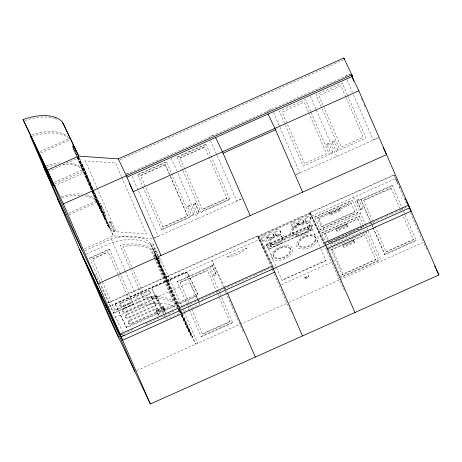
<?xml version="1.0" encoding="UTF-8"?>
<svg xmlns="http://www.w3.org/2000/svg" width="462" height="462" viewBox="0 0 462 462"><rect width="100%" height="100%" fill="white"/><g stroke="black" fill="none" stroke-linecap="round" stroke-linejoin="round"><path stroke-width="0.35" stroke-dasharray="2.31 1.73" d="M109.032 222.661L109.864 221.569L111.723 221.702L110.897 222.794L109.032 222.661L112.884 231.526L114.749 231.653L115.581 230.561L113.716 230.428L112.884 231.526M324.451 244.45L309.719 213.611L309.326 213.583L258.766 236.255L272.805 265.945M309.719 213.611L309.99 214.229L258.997 237.035M40.055 151.524L69.566 138.329M40.673 152.945L70.184 139.743M76.992 157.149L72.101 145.9L72.834 145.57M47.881 171.604L79.354 157.525L93.11 189.16M91.955 189.899L80.157 162.763L80.89 162.433L86.261 173.677L110.147 228.615L109.413 228.944L104.042 217.7L93.105 192.55M81.462 165.656L82.196 165.332L86.492 174.324L85.759 174.653L80.157 162.763M54.273 182.421L83.125 169.519A39.709 21.512 -23.5 0 0 67.383 162.815M54.891 183.841L83.743 170.934A39.709 21.512 -23.5 0 0 63.08 164.172M54.198 186.134L85.678 172.055L77.928 155.838M86.261 173.677L85.522 174.007L93.006 191.216M120.201 159.725L344.467 59.425M126.519 174.255L208.483 137.595M350.785 73.955L209.142 137.306A7.473 4.048 -23.5 0 1 214.385 134.956M137.624 174.584L166.476 161.677L166.667 162.07L137.815 174.977L137.624 174.584L142.804 186.498M176.969 156.988L205.821 144.08L206.012 144.473L177.16 157.38L176.969 156.988L182.727 170.224M163.028 227.2L140.494 175.416L165.148 164.391L187.682 216.176L163.028 227.2L162.838 226.807L187.497 215.783L187.682 216.176M179.839 157.819L204.493 146.795L204.683 147.187L180.024 158.212L179.839 157.819L202.373 209.604L227.027 198.579L204.493 146.795M165.338 164.784L140.679 175.808L140.494 175.416M91.742 190.962L95.755 200.19L96.489 199.861L102.09 211.752L101.357 212.081L92.244 192.232M95.986 200.837L96.72 200.508L92.983 191.903M68.492 213.323L96.691 200.71A39.709 21.512 -23.5 0 0 86.296 194.797M69.109 214.738L97.309 202.125L113.415 235.857L152.945 238.64M98.643 203.73L100.214 203.026L100.751 204.152L99.18 204.857L98.643 203.73L103.032 213.715L104.608 213.011L100.214 203.026M101.559 205.838L99.983 206.543L100.52 207.669L102.096 206.964L101.559 205.838L105.948 215.823L104.372 216.528L103.835 215.402L105.411 214.697L105.948 215.823M100.785 208.853L100.052 209.182L95.755 200.19M92.92 192.013L103.811 217.053L104.545 216.724L110.147 228.615M104.042 217.7L104.776 217.371L80.89 162.433M103.811 217.053L108.102 226.045L108.841 225.716M84.563 248.758L113.415 235.857L93.399 189.813M84.69 250.808L111.319 238.894A45.975 24.902 -23.5 0 1 150.335 243.278A2.183 1.836 -25.5 0 1 153.061 244.069L158.264 254.955M187.682 206.208L189.784 205.267L190.182 206.11L188.086 207.051L187.682 206.208L191.938 215.91L194.034 214.974L189.784 205.267M197.182 213.565L192.931 203.863L195.028 202.922L199.284 212.63L197.182 213.565L196.783 212.722L198.879 211.787L199.284 212.63M326.703 144.034L328.8 143.093L329.204 143.936L327.102 144.877L326.703 144.034L330.959 153.736L333.056 152.801L328.8 143.093M331.947 141.69L334.043 140.748L334.448 141.591L332.351 142.533L331.947 141.69L336.203 151.392L338.299 150.45L334.043 140.748M195.432 203.765L193.33 204.706L192.931 203.863M86.238 254.135L112.786 242.267A45.975 24.902 -23.5 0 1 151.802 246.644L156.451 256.375M89.53 257.958L109.465 249.041L109.65 249.434L89.715 258.35L89.53 257.958L99.89 281.785M92.4 258.789L108.137 251.75L108.322 252.148L92.585 259.182L92.4 258.789L114.934 310.579L130.671 303.54L108.137 251.75M190.552 217.007L190.367 216.614L161.509 229.522L161.7 229.914L190.552 217.007L166.476 161.677M229.897 199.411L229.712 199.018L200.855 211.925L201.045 212.318L229.897 199.411L211.763 157.715M154.256 238.057L242.128 198.758A7.473 4.048 -23.5 0 0 236.885 201.103L210.574 140.592M296.558 174.417L378.522 137.757M154.429 248.55L152.858 249.255L153.396 250.381L154.966 249.676L154.429 248.55L158.824 258.535L157.247 259.24L156.71 258.114M154.129 251.917L155.706 251.213L156.243 252.339L154.666 253.043L154.129 251.917L156.058 256.346M155.486 256.86L154.337 254.215L155.07 253.886L156.901 257.721M160.095 261.197L159.557 260.077L157.981 260.782L158.518 261.902L160.095 261.197L155.706 251.213M107.409 303.032L257.571 235.874L272.493 267.1M323.868 241.661L310.031 212.41L393.965 174.873M108.743 302.812L394.121 175.179L397.817 182.912M114.969 303.47L183.732 272.719A3.448 1.865 -23.5 0 1 187.682 273.002L197.638 293.901A3.448 1.865 -23.5 0 1 195.299 296.997L126.536 327.749L114.969 303.47L126.536 327.749M107.71 307.299L259.194 239.547L271.708 265.76M311.654 216.089L395.588 178.546L394.554 176.27M115.24 304.094L183.997 273.342A3.448 1.865 -23.5 0 1 187.953 273.62L197.638 293.901M121.801 302.339L146.668 291.216A3.147 1.704 -23.5 0 1 150.277 291.47L150.548 292.088A3.147 1.704 -23.5 0 1 148.412 294.918L123.545 306.035A3.147 1.704 -23.5 0 1 119.935 305.78L119.664 305.163A3.147 1.704 -23.5 0 1 121.801 302.339L122.072 302.957A3.147 1.704 -23.5 0 0 119.935 305.78M156.474 258.685L167.758 282.322L168.497 281.993L179.718 307.808M122.072 302.957L146.939 291.834A3.147 1.704 -23.5 0 1 150.548 292.088M314.518 216.921L352.292 200.029L352.477 200.421L314.709 217.313L314.518 216.921L320.102 229.718L357.871 212.826L352.292 200.029M156.26 258.402L167.995 282.969L168.728 282.64L156.993 258.073M214.085 275.6L209.829 265.893L211.925 264.957L216.181 274.659L214.085 275.6L213.681 274.757L215.783 273.816L216.181 274.659M317.388 217.758L350.964 202.737L351.149 203.136L317.579 218.151L317.388 217.758L321.431 227.009L355.007 211.994L350.964 202.737M356.716 200.202L358.812 199.261L359.217 200.104L357.12 201.045L356.716 200.202L360.972 209.904L363.068 208.968L358.812 199.261M119.664 305.163A3.147 1.704 -23.5 0 0 123.273 305.417L148.14 294.294A3.147 1.704 -23.5 0 0 150.277 291.47M177.183 281.52L208.657 267.44L208.847 267.833L177.368 281.912L177.183 281.52L201.259 336.85L232.733 322.771L221.61 297.228M212.329 265.8L210.233 266.736L209.829 265.893M339.807 208.789L329.314 213.479L328.915 212.636L330.087 215.252L340.581 210.557L339.403 207.946L340.581 210.557M360.793 199.405L392.267 185.326L392.457 185.718L360.978 199.798L360.793 199.405L370.287 221.246M318.826 218.174L319.011 218.566L350.485 204.487M340.176 209.713L329.683 214.408L330.087 215.252M180.053 282.351L207.328 270.154L207.519 270.547L180.238 282.744L180.053 282.351L191.511 308.708M363.663 200.237L390.939 188.034L391.129 188.427L363.848 200.629L363.663 200.237L386.197 252.021L413.473 239.824L402.974 215.708M124.544 308.073L149.411 296.951A3.147 1.704 -23.5 0 1 153.02 297.205L153.286 297.828A3.147 1.704 -23.5 0 1 151.149 300.652L126.282 311.775A3.147 1.704 -23.5 0 1 122.673 311.521L122.401 310.897A3.147 1.704 -23.5 0 1 124.544 308.073L124.809 308.691A3.147 1.704 -23.5 0 0 122.673 311.521M266.447 244.681L310.372 225.034L311.174 226.721L311.954 228.511L308.807 229.914L307.49 227.004L269.866 243.832L271.177 246.748L268.029 248.152L266.447 244.681L268.029 248.152M133.541 304.371L133.351 303.979L113.415 312.895L113.606 313.288L133.541 304.371L120.01 273.261M124.809 308.691L149.676 297.574A3.147 1.704 -23.5 0 1 153.286 297.828M156.104 294.889L157.016 296.939L152.391 299.012L151.472 296.956L156.104 294.889L162.659 309.453L158.027 311.521L157.582 310.579L162.208 308.512L162.659 309.453M262.589 247.361L315.049 223.897M267.227 246.465L311.174 226.721M308.269 228.794L270.64 245.622L271.177 246.748M122.401 310.897A3.147 1.704 -23.5 0 0 126.016 311.151L150.878 300.034A3.147 1.704 -23.5 0 0 153.02 297.205M114.628 317.642L140.523 306.063A45.975 24.902 -23.5 0 1 176.651 307.958M268.422 249.053L312.347 229.412L312.479 229.689L268.555 249.336L268.422 249.053L282.063 280.394L325.987 260.747L320.68 248.573M360.568 209.061L362.67 208.125L363.068 208.968M127.368 313.993L152.235 302.87A3.147 1.704 -23.5 0 1 155.844 303.124L156.116 303.748A3.147 1.704 -23.5 0 1 153.979 306.572L129.112 317.694A3.147 1.704 -23.5 0 1 125.502 317.44L125.231 316.817A3.147 1.704 -23.5 0 1 127.368 313.993L127.639 314.61A3.147 1.704 -23.5 0 0 125.502 317.44M158.599 300.109L153.904 302.131L158.027 311.521M127.639 314.61L152.506 303.494A3.147 1.704 -23.5 0 1 156.116 303.748M318.584 232.04L360.556 213.265M125.231 316.817A3.147 1.704 -23.5 0 0 128.84 317.071L153.707 305.954A3.147 1.704 -23.5 0 0 155.844 303.124M321.454 232.871L359.228 215.979L359.413 216.372L321.644 233.264L321.454 232.871L325.144 241.36M130.203 319.923L155.07 308.801A3.147 1.704 -23.5 0 1 158.68 309.055L158.945 309.679A3.147 1.704 -23.5 0 1 156.809 312.503L131.941 323.625A3.147 1.704 -23.5 0 1 128.332 323.371L128.061 322.747A3.147 1.704 -23.5 0 1 130.203 319.923L130.469 320.541A3.147 1.704 -23.5 0 0 128.332 323.371M324.324 233.703L357.9 218.688L358.085 219.08L324.515 234.095L324.324 233.703L328.367 242.96L329.412 242.492L328.586 240.592M130.469 320.541L155.336 309.419A3.147 1.704 -23.5 0 1 158.945 309.679M337.069 231.306L335.897 228.69L346.385 224.001L346.789 224.844L347.557 226.617L337.069 231.306L336.665 230.463L347.158 225.774L347.557 226.617M162.641 306.624L163.479 306.248L165.165 310.025L164.322 310.4L162.641 306.624L163.409 308.431M346.789 224.844L336.296 229.533L335.897 228.69M158.547 315.638L156.266 310.487L162.988 307.478L165.512 313.074M128.061 322.747A3.147 1.704 -23.5 0 0 131.676 323.002L156.537 311.885A3.147 1.704 -23.5 0 0 158.68 309.055M156.266 310.487L157.247 312.555L164.807 309.147M126.27 327.131L195.028 296.379A3.448 1.865 -23.5 0 0 197.372 293.283M158.056 314.61L164.778 311.602L165.766 313.663M123.51 333.731L134.009 329.036M145.825 323.752L174.047 311.128M179.296 308.783L254.776 275.029M255.428 274.734L260.025 272.678M260.678 272.384L269.213 268.566M324.953 243.636L337.416 238.069M338.068 237.774L341.349 236.307M342.001 236.013L346.592 233.963M347.251 233.668L351.842 231.612M352.494 231.323L355.775 229.857M356.433 229.562L361.018 227.506M361.677 227.217L380.035 219.005M380.694 218.711L385.285 216.655M385.937 216.366L390.529 214.31M391.187 214.016L394.461 212.549M395.12 212.26L399.711 210.204M400.363 209.91L407.576 206.687M330.717 241.909L335.268 239.87M335.92 239.582L339.172 238.126M339.824 237.838L344.375 235.799M345.027 235.51L349.578 233.472M350.231 233.183L361.942 227.945L357.9 218.688M330.942 243.924L349.832 235.476M326.178 247.696L367.492 229.216L365.823 225.387M328.58 249.214L366.349 232.322M331.26 249.653L364.836 234.638L365.02 235.031L331.445 250.046L331.26 249.653L342.238 274.861L375.808 259.84L364.836 234.638M344.011 247.274L342.839 244.658L353.332 239.969L354.504 242.585L344.011 247.274L343.607 246.431L354.1 241.742L354.504 242.585M353.73 240.812L343.237 245.501L342.839 244.658M281.191 284.748L331.687 262.162M304.516 277.495L308.708 275.618L308.893 275.999A2.512 2.114 -25.5 0 1 307.299 278.089A2.512 2.114 -25.5 0 1 304.695 277.876L304.516 277.495A2.512 2.114 -25.5 0 0 307.114 277.708A2.512 2.114 -25.5 0 0 308.708 275.618M304.695 277.876L308.893 275.999M181.387 315.615L190.338 334.361L191.077 334.032L181.814 314.639M181.277 315.54L191.649 337.26L192.383 336.931L181.046 310.972M229.862 321.939L229.678 321.546L202.396 333.749L202.587 334.142L229.862 321.939L207.328 270.154M384.679 254.343L416.158 240.263L416.343 240.656L384.869 254.735L373.169 227.864M378.678 260.678L378.493 260.285L340.719 277.177L340.91 277.57L378.678 260.678L366.164 231.93M136.764 370.512L286.931 303.349L273.487 272.43M288.9 302.466L339.391 279.885L344.889 291.395M340.049 279.591L423.325 242.348L426.686 249.382M282.178 237.116L281.549 236.342A6.878 3.725 -23.5 0 0 275.97 235.949L274.295 236.561A6.878 3.725 -23.5 0 0 269.623 242.729L269.889 243.353A6.878 3.725 -23.5 0 0 277.778 243.907A6.878 3.725 -23.5 0 0 282.444 237.739L282.178 237.116A6.878 3.725 -23.5 0 1 277.506 243.289A6.878 3.725 -23.5 0 1 269.623 242.729M282.444 237.739L281.814 236.96A6.878 3.725 -23.5 0 0 276.241 236.567L274.561 237.179A6.878 3.725 -23.5 0 0 269.889 243.353M290.228 248.608L289.391 247.568A9.194 4.984 -23.5 0 0 281.935 247.043L279.689 247.863A9.194 4.984 -23.5 0 0 275.641 257.86L277.419 258.194A9.194 4.984 -23.5 0 0 289.293 252.887L290.182 251.357L290.5 249.896L290.228 248.608L290.771 250.52L289.558 253.505A9.194 4.984 -23.5 0 1 277.691 258.812L275.912 258.477A9.194 4.984 -23.5 0 1 279.96 248.481L282.207 247.667A9.194 4.984 -23.5 0 1 289.657 248.192L290.5 249.226M165.76 318.705L165.835 318.82A1.461 0.791 -23.5 0 0 167.279 318.924L198.856 304.799A1.461 0.791 -23.5 0 0 199.168 304.602M310.031 212.41L324.647 242.995M165.165 310.025L163.479 306.248M395.894 179.187L398.03 183.662M399.249 186.221L400.167 188.138M413.473 239.824L413.288 239.432L386.007 251.628L386.197 252.021M338.299 150.45L337.901 149.607L335.799 150.548L336.203 151.392M333.056 152.801L332.652 151.958L330.555 152.893L330.959 153.736M357.871 212.826L357.686 212.433L319.912 229.325L320.102 229.718M355.007 211.994L354.816 211.602L321.24 226.617L321.431 227.009M361.942 227.945L361.752 227.552L328.176 242.567L328.367 242.96M375.808 259.84L375.623 259.448L342.047 274.463L342.238 274.861M310.32 217.515A2.876 2.414 -25.5 0 1 307.218 221.194A2.876 2.414 -25.5 0 1 305.555 217.354A2.876 2.414 -25.5 0 1 310.32 217.515L310.857 218.636A2.876 2.414 -25.5 0 1 307.756 222.314A2.876 2.414 -25.5 0 1 306.092 218.48A2.876 2.414 -25.5 0 1 310.857 218.636M311.954 228.511L310.372 225.034M325.987 260.747L325.849 260.47L281.93 280.111L282.063 280.394M305.076 219.86L305.613 220.986M307.49 227.004L308.807 229.914M303.39 220.611A2.876 2.414 -25.5 0 1 300.288 224.289A2.876 2.414 -25.5 0 1 298.619 220.455A2.876 2.414 -25.5 0 1 303.39 220.611L303.927 221.737A2.876 2.414 -25.5 0 1 300.826 225.416A2.876 2.414 -25.5 0 1 299.157 221.581A2.876 2.414 -25.5 0 1 303.927 221.737M298.146 222.961L298.683 224.082M297.026 223.458A2.876 2.414 -25.5 0 1 293.924 227.137A2.876 2.414 -25.5 0 1 292.255 223.302A2.876 2.414 -25.5 0 1 297.026 223.458L297.563 224.584A2.876 2.414 -25.5 0 1 294.461 228.263A2.876 2.414 -25.5 0 1 292.793 224.428A2.876 2.414 -25.5 0 1 297.563 224.584M291.782 225.808L292.319 226.929M280.232 230.971A2.876 2.414 -25.5 0 1 277.131 234.65A2.876 2.414 -25.5 0 1 275.462 230.809A2.876 2.414 -25.5 0 1 280.232 230.971L280.769 232.097A2.876 2.414 -25.5 0 1 277.668 235.776A2.876 2.414 -25.5 0 1 275.999 231.936A2.876 2.414 -25.5 0 1 280.769 232.097M274.982 233.316L275.519 234.442M273.302 234.072A2.876 2.414 -25.5 0 1 270.201 237.751A2.876 2.414 -25.5 0 1 268.532 233.911A2.876 2.414 -25.5 0 1 273.302 234.072L273.839 235.193A2.876 2.414 -25.5 0 1 270.738 238.871A2.876 2.414 -25.5 0 1 269.069 235.037A2.876 2.414 -25.5 0 1 273.839 235.193M268.052 236.417L268.589 237.543M266.932 236.919A2.876 2.414 -25.5 0 1 263.837 240.598A2.876 2.414 -25.5 0 1 262.168 236.758A2.876 2.414 -25.5 0 1 266.932 236.919L267.469 238.04A2.876 2.414 -25.5 0 1 264.368 241.718A2.876 2.414 -25.5 0 1 262.705 237.884A2.876 2.414 -25.5 0 1 267.469 238.04M269.866 243.832L270.403 244.958M261.688 239.264L262.225 240.39M258.732 236.417L273.458 267.255M287.237 303.99L291.204 312.3M227.027 198.579L226.842 198.186L202.183 209.211L202.373 209.604M194.034 214.974L193.636 214.131L191.534 215.067L191.938 215.91M224.803 287.514L211.977 260.666L223.417 286.977M225.11 288.155L226.022 290.072M226.328 290.714L227.552 293.272M243.076 331.497L226.276 293.549M232.733 322.771L232.548 322.378L201.068 336.457L201.259 336.85M198.013 299.751L185.811 273.723A1.461 0.791 -23.5 0 0 184.373 273.625L152.789 287.745A1.461 0.791 -23.5 0 0 151.94 288.871L163.952 314.911M197.251 298.487L189.934 283.206A1.461 0.791 -23.5 0 0 188.496 283.102L156.913 297.228A1.461 0.791 -23.5 0 0 156.064 298.354L156.104 298.487M197.551 299.122L199.711 303.673A1.461 0.791 -23.5 0 1 199.428 304.377M159.488 257.519L169.173 277.801A2.183 1.836 -25.5 0 1 167.914 280.376L179.348 306.681M158.287 257.409L158.824 258.535M157.155 257.548L150.335 243.278L156.144 256.71M157.461 258.194L166.447 277.004A2.183 1.836 -25.5 0 1 169.173 277.801M156.757 257.022L167.914 280.376M157.207 258.356L168.497 281.993M154.337 254.215L156.168 258.05M179.031 308.824L179.961 310.764M180.267 311.411L181.502 313.993M178.956 308.824L179.874 310.741M180.18 311.376L192.383 336.931M179.545 310.441L180.781 313.04M181.092 313.686L195.651 344.173L182.213 313.259M178.297 309.153L179.227 311.088M179.533 311.734L180.151 313.028M178.528 309.788L180.053 312.988M151.981 289.004L161.717 309.344A1.461 0.791 -23.5 0 0 163.155 309.442L194.733 295.322A1.461 0.791 -23.5 0 0 195.588 294.19L195.542 294.063M164.253 315.546L165.159 317.44M151.472 296.956L153.967 302.183M152.391 299.012L152.119 298.446L156.757 296.338L162.208 308.512M73.135 146.194L74.03 148.065M74.324 148.695L75.219 150.566M104.608 213.011L104.071 211.891L102.495 212.595L103.032 213.715M72.101 145.9L77.472 157.144M130.671 303.54L130.48 303.147L114.743 310.181L114.934 310.579M95.155 274.37L98.862 282.126M99.168 282.773L122.586 331.803M259.194 239.547L257.582 235.92M163.554 308.593L164.322 310.4M361.365 98.29L362.797 101.582M364.223 104.868L365.084 106.843M395.87 179.204L406.739 204.198M408.743 208.801L409.315 210.118M410.458 212.751L423.325 242.348M346.968 79.591L352.402 92.088M353.546 94.722L373.279 140.101A7.473 4.048 -23.5 0 1 378.066 137.861M392.267 185.326L416.343 240.656M390.939 188.034L400.294 209.511M400.583 210.175L402.685 215.049M347.401 94.993L342.221 83.079L315.991 94.814L321.171 106.728M347.684 95.657L366.106 138.017L339.876 149.752L321.454 107.386M345.761 96.991L340.892 85.793L318.855 95.646L323.729 106.843M346.05 97.649L363.236 137.185L341.204 147.037L324.012 107.507M360.978 199.798L370.189 220.975M370.478 221.639L372.782 226.934M373.065 227.599L384.869 254.735M370.576 221.904L371.442 223.891M371.731 224.555L372.88 227.2M357.12 201.045L360.972 209.904M310.245 96.015L315.968 109.171M316.251 109.829L336.555 156.526M353.621 197.32L365.546 224.751M368.341 231.173L381.358 261.117M359.228 215.979L362.82 224.209M363.103 224.861L364.622 228.384M310.678 111.417L305.498 99.503L279.267 111.232L303.153 166.17L329.383 154.441L310.966 112.081M308.466 112.099L304.169 102.212L282.138 112.07L304.481 163.461L326.513 153.609L308.755 112.757M346.385 224.001L347.158 225.774M353.332 239.969L354.1 241.742M273.521 112.439L299.832 172.95A7.473 4.048 -23.5 0 0 295.772 174.509M319.011 218.566L322.482 226.542M323.25 228.315L324.792 231.855M325.56 233.628L328.315 239.957M332.496 249.578L342.896 273.504M328.39 248.822L340.91 277.57M267.463 112.913L266.845 111.498A7.473 4.048 -23.5 0 1 272.095 109.148M290.303 165.448L291.164 167.417M310.187 212.722L324.133 244.796M325.519 247.984L339.391 279.885M309.326 213.583L309.598 214.206M312.347 229.412L320.524 248.192M315.425 237.341L315.69 237.959M309.482 224.902L309.754 225.525M298.637 244.848L298.902 245.466M292.694 232.409L292.966 233.033M273.446 256.115L273.712 256.733M258.963 236.105L259.234 236.729M257.727 236.18L270.622 265.835M270.905 266.493L271.766 268.474M272.054 269.132L273.204 271.772M205.821 144.08L211.579 157.317M182.912 170.617L201.045 212.318M195.028 202.922L198.879 211.787M171.229 158.189L176.663 170.686M177.806 173.319L197.54 218.699M223.7 287.63L225.993 292.896M211.925 264.957L215.783 273.816M165.148 164.391L170.022 175.589M170.305 176.247L187.497 215.783M208.657 267.44L218.728 290.61M218.919 291.002L219.883 293.255M220.068 293.647L221.321 296.564M187.682 273.002L187.953 273.62M198.29 300.381L199.116 302.275M195.028 296.379L195.299 296.997M183.732 272.719L183.997 273.342M142.995 186.891L161.7 229.914M191.701 309.101L202.587 334.142M132.167 176.444L158.195 236.296A7.473 4.048 -23.5 0 0 154.129 237.855M170.01 279.435L182.594 308.373M182.877 309.032L184.02 311.665M184.309 312.324L197.748 343.231M181.352 311.284L181.924 312.601M179.903 308.339L180.873 310.452M167.758 282.322L180.134 310.782M180.423 311.446L181.578 314.091M181.861 314.755L191.649 337.26M167.995 282.969L178.881 308.01M179.169 308.668L180.024 310.643M180.313 311.301L190.338 334.361M155.07 253.886L156.22 256.531M156.375 256.785L178.153 306.86M121.529 176.779L115.54 162.994L85.326 160.868L97.026 187.774M121.818 177.437L146.362 233.882L116.147 231.751L97.315 188.432M157.144 258.737L158.518 261.902M156.375 257.167L177.824 306.497M156.22 258.431L177.991 308.506M155.775 257.525L177.362 307.166M154.88 257.363L151.149 248.787L149.659 247.765A45.975 24.902 -23.5 0 0 122.834 244.756L120.056 245.299L130.665 269.698M155.168 258.021L174.954 303.528L173.458 302.506A45.975 24.902 -23.5 0 0 146.639 299.497L143.855 300.04L130.954 270.357M154.169 257.588L150.41 249.492A45.975 24.902 -23.5 0 0 123.591 246.483L122.944 246.61L132.057 267.562M154.452 258.241L172.961 300.802L172.615 300.566A45.975 24.902 -23.5 0 0 145.796 297.557L145.155 297.684L132.34 268.214M162.988 307.478L164.778 311.602M157.247 312.555L158.784 316.083M156.537 311.885L156.809 312.503M155.07 308.801L155.336 309.419M153.707 305.954L153.979 306.572M152.235 302.87L152.506 303.494M150.878 300.034L151.149 300.652M149.411 296.951L149.676 297.574M148.14 294.294L148.412 294.918M146.668 291.216L146.939 291.834M110.897 222.794L114.749 231.653M109.864 221.569L113.716 230.428M78.476 157.167L92.492 189.391M93.636 192.025L105.359 218.994M78.436 157.461L93.047 191.066M93.336 191.724L102.09 211.752M93.295 191.874L109.413 228.944M85.759 174.653L92.92 191.124M93.209 191.782L108.102 226.045M73.123 146.229L92.764 191.291M73.06 146.362L76.796 154.961M77.951 157.611L92.66 191.447M77.703 157.79L101.357 212.081M73.406 148.793L76.559 156.041M76.848 156.699L91.459 190.304M77.281 157.813L91.961 191.568M111.319 238.894L125.081 270.547M125.369 271.206L140.523 306.063M109.465 249.041L119.825 272.869M131.676 323.002L131.941 323.625M128.84 317.071L129.112 317.694M126.016 311.151L126.282 311.775M123.273 305.417L123.545 306.035M100.075 282.178L113.606 313.288M394.346 175.797L393.976 174.919M177.703 308.732A45.975 24.902 -23.5 0 1 179.117 309.996M153.061 244.069A2.183 1.836 -25.5 0 1 151.802 246.644M126.392 174.058A7.473 4.048 -23.5 0 1 130.451 172.499M345.536 76.305A7.473 4.048 -23.5 0 1 350.323 74.059M61.885 197.967A39.709 21.512 -23.5 0 1 79.759 195.339M84.985 195.824A39.709 21.512 -23.5 0 1 97.309 202.125M31.791 134.921A39.709 21.512 -23.5 0 1 67.85 136.544M45.94 165.916A39.709 21.512 -23.5 0 1 61.827 162.786M32.409 136.336A39.709 21.512 -23.5 0 1 69.375 138.825M46.558 167.331A39.709 21.512 -23.5 0 1 56.514 164.859M61.267 196.546A39.709 21.512 -23.5 0 1 82.34 194.132M24.884 120.588A39.709 21.512 -23.5 0 1 54.077 118.197M54.672 118.376A39.709 21.512 -23.5 0 1 56.918 119.196M292.954 249.896L292.556 251.726L291.441 253.638A11.515 6.237 -23.5 0 1 276.576 260.285L274.353 259.863A11.515 6.237 -23.5 0 1 279.418 247.349L282.23 246.321A11.515 6.237 -23.5 0 1 291.562 246.979L292.619 248.279L292.954 249.896M315.373 240.09L314.483 241.62A9.194 4.984 -23.5 0 1 302.61 246.927L300.831 246.593A9.194 4.984 -23.5 0 1 304.88 236.596A9.194 4.984 -23.5 0 1 315.373 240.09M315.644 240.708L314.755 242.238A9.194 4.984 -23.5 0 1 302.881 247.545L301.103 247.21A9.194 4.984 -23.5 0 1 305.151 237.214A9.194 4.984 -23.5 0 1 315.644 240.708M317.746 240.459L316.632 242.371A11.515 6.237 -23.5 0 1 301.767 249.018L299.543 248.596A11.515 6.237 -23.5 0 1 304.608 236.082A11.515 6.237 -23.5 0 1 317.746 240.459M247.158 247.903L226.178 257.288A31.341 26.34 -25.5 0 0 247.158 247.903M276.264 235.227L274.018 236.047A9.194 4.984 -23.5 0 0 267.775 244.3A9.194 4.984 -23.5 0 0 278.315 245.039A9.194 4.984 -23.5 0 0 284.563 236.792L283.72 235.753A9.194 4.984 -23.5 0 0 276.264 235.227M296.673 234.494A9.194 4.984 -23.5 0 0 309.754 226.195A9.194 4.984 -23.5 0 0 296.841 225.289A9.194 4.984 -23.5 0 0 296.673 234.494M296.945 235.112A9.194 4.984 -23.5 0 0 310.025 226.819A9.194 4.984 -23.5 0 0 297.112 225.906A9.194 4.984 -23.5 0 0 296.945 235.112M295.83 236.584A11.515 6.237 -23.5 0 0 312.208 226.195A11.515 6.237 -23.5 0 0 296.044 225.058A11.515 6.237 -23.5 0 0 295.83 236.584"/><path stroke-width="0.69" d="M126.94 177.177L352.518 76.288L343.849 58.01L118.272 158.893L78.742 156.11L47.263 170.183L81.941 249.93M78.742 156.11L62.63 122.378A39.709 21.512 -23.5 0 0 23.1 119.589L63.375 203.915L351.905 74.873L352.518 76.288M54.198 186.134L30.036 135.539L110.095 319.669L150.369 403.99L438.9 274.954L358.835 90.823L133.258 191.707L130.475 185.868M223.059 153.24L275.519 129.776M408.541 205.128L324.601 242.666L354.966 312.491M274.763 272.153L122.632 340.194L82.357 255.873M327.223 248.695L411.157 211.151L408.108 204.758M124.313 335.418L120.01 334.17L79.735 249.85M351.715 75.901L358.835 90.823M383.171 147.488L386.579 154.62L98.048 283.662L57.161 197.921M405.503 199.012L406.121 200.3M406.739 201.588L409.696 207.785L121.165 336.827L80.89 252.506M406.883 202.2L407.496 203.482M434.627 266.002L435.239 267.279M435.845 268.561L438.9 274.954M268.087 114.091L274.902 128.361L302.645 192.157M215.627 137.555L222.441 151.825L250.185 215.621M118.272 158.893L126.328 175.756L161.001 255.509M129.233 183.275L129.851 184.575M78.736 156.225L63.248 123.799A39.709 21.512 -23.5 0 0 62.439 122.875M47.881 171.604L23.1 119.589M43.595 166.73L51.652 183.593M44.213 168.151L52.27 185.014M107.057 307.588L105.434 303.915L134.8 371.39M343.849 58.01L344.467 59.425M351.928 76.588L353.927 81.191M302.506 335.955L272.141 266.129L120.01 334.17L120.363 335.141M227.552 293.272L255.29 357.068M63.375 203.915L150.369 403.99M90.95 273.862L118.688 337.658M31.156 136.457L31.768 137.872M38.092 152.408L65.829 216.204"/></g></svg>
